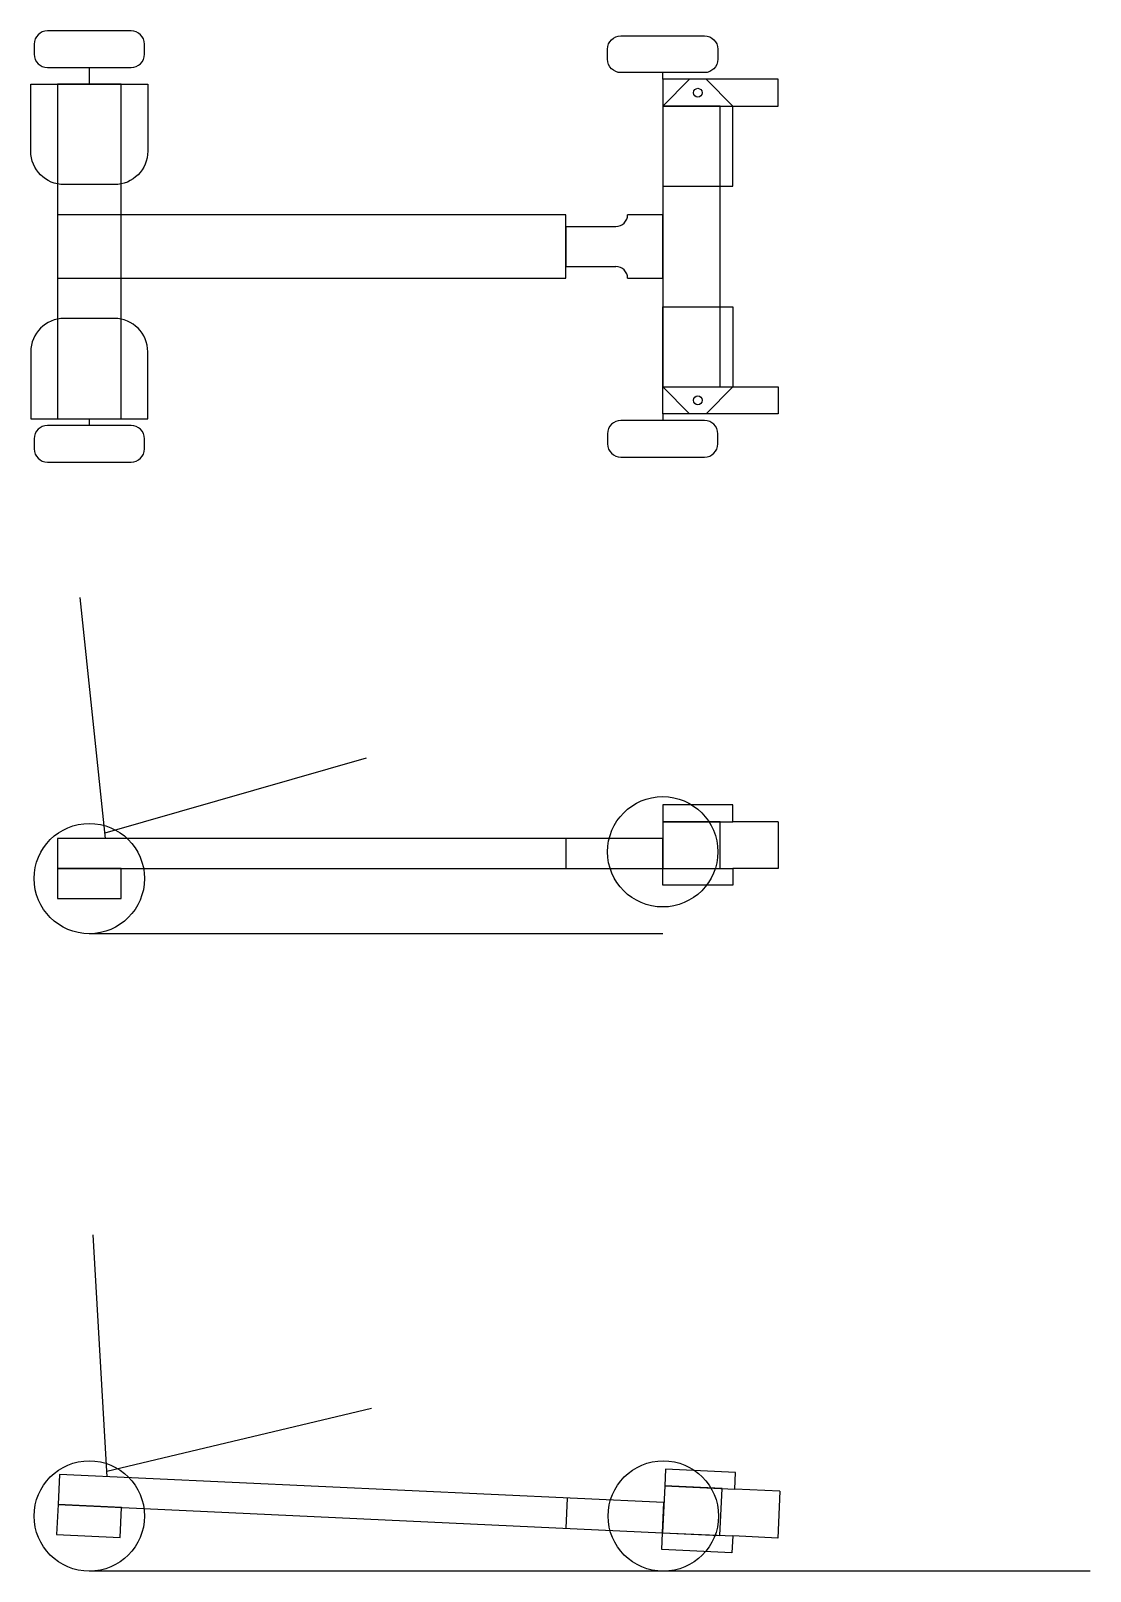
# Model space of a CAD drawing. Header units: millimetres. Extents: x 1207 to 16421, y -1609 to 10563.
# Drawn here: x 1207 to 2791, y -413 to 1891 of the extents above; entities that cross this region are included whole.
import ezdxf

# ---------------------------------------------------------------- set-up
doc = ezdxf.new("R2010")
doc.units = ezdxf.units.MM

msp = doc.modelspace()

# ---------------------------------------------------------------- linework, layer by layer
for p, q in [((1294.091, 1835.596), (1294.091, 1810.596)), ((2151.591, 1818.096), (2151.591, 1828.096)), ((2006.591, 1598.096), (2006.591, 1538.096)), ((2006.591, 1598.096), (2081.591, 1598.096)), ((2006.591, 1538.096), (2081.591, 1538.096)), ((2151.591, 1318.096), (2151.591, 1308.096)), ((1294.091, 1310.596), (1294.091, 1300.596)), ((1318.162, 683.058), (1280.325, 1043.058)), ((1708.162, 803.058), (1317.329, 690.988)), ((2256.591, 733.058), (2151.591, 733.058)), ((2151.591, 733.058), (2151.591, 708.058)), ((2256.591, 708.058), (2256.591, 733.058)), ((2151.591, 708.058), (2256.591, 708.058)), ((2324.091, 708.058), (2256.591, 708.058)), ((2324.091, 708.058), (2324.091, 638.058)), ((2006.591, 683.058), (2006.591, 638.058)), ((2151.591, 638.058), (2256.591, 638.058)), ((2151.591, 613.058), (2151.591, 638.058)), ((2256.591, 638.058), (2256.591, 613.058)), ((2324.091, 638.058), (2256.591, 638.058)), ((2256.591, 613.058), (2151.591, 613.058)), ((2151.591, 540.558), (1294.091, 540.558)), ((1320.932, -271.229), (1299.91, 90.143)), ((1716.1, -169.532), (1320.469, -263.268)), ((2155.785, -260.118), (2154.62, -285.091)), ((2260.671, -265.011), (2155.785, -260.118)), ((2259.506, -289.983), (2260.671, -265.011)), ((2154.62, -285.091), (2259.506, -289.983)), ((2326.933, -293.129), (2259.506, -289.983)), ((2326.933, -293.129), (2323.671, -363.053)), ((2008.613, -303.307), (2006.516, -348.258)), ((2150.193, -379.988), (2151.358, -355.015)), ((2151.358, -355.015), (2256.244, -359.907)), ((2256.244, -359.907), (2255.079, -384.88)), ((2323.671, -363.053), (2256.244, -359.907)), ((2255.079, -384.88), (2150.193, -379.988)), ((2790.924, -412.542), (1294.091, -412.542))]:
    msp.add_line(p, q)
for points in [[(1231.591, 1835.596), (1356.591, 1835.596, 0.41421356), (1376.591, 1855.596), (1376.591, 1870.596, 0.41421356), (1356.591, 1890.596), (1231.591, 1890.596, 0.41421356), (1211.591, 1870.596), (1211.591, 1855.596, 0.41421356)], [(2089.091, 1883.096), (2214.091, 1883.096, -0.41421356), (2234.091, 1863.096), (2234.091, 1848.096, -0.41421356), (2214.091, 1828.096), (2089.091, 1828.096, -0.41421356), (2069.091, 1848.096), (2069.091, 1863.096, -0.41421356)], [(1206.591, 1810.596), (1381.591, 1810.596), (1381.591, 1710.596, -0.41421356), (1331.591, 1660.596), (1256.591, 1660.596, -0.41421356), (1206.591, 1710.596)], [(1206.591, 1310.596), (1381.591, 1310.596), (1381.591, 1410.596, 0.41421356), (1331.591, 1460.596), (1256.591, 1460.596, 0.41421356), (1206.591, 1410.596)], [(1231.591, 1245.596), (1356.591, 1245.596, 0.41421356), (1376.591, 1265.596), (1376.591, 1280.596, 0.41421356), (1356.591, 1300.596), (1231.591, 1300.596, 0.41421356), (1211.591, 1280.596), (1211.591, 1265.596, 0.41421356)], [(2089.091, 1253.096), (2214.091, 1253.096, 0.41421356), (2234.091, 1273.096), (2234.091, 1288.096, 0.41421356), (2214.091, 1308.096), (2089.091, 1308.096, 0.41421356), (2069.091, 1288.096), (2069.091, 1273.096, 0.41421356)]]:
    msp.add_lwpolyline(points, format="xyb", close=True)
for points in [[(1246.591, 1310.596), (1341.591, 1310.596), (1341.591, 1810.596), (1246.591, 1810.596)], [(2151.591, 1658.096), (2256.591, 1658.096), (2256.591, 1778.096), (2216.591, 1818.096), (2191.591, 1818.096), (2151.591, 1778.096)], [(2151.591, 1778.096), (2324.091, 1778.096), (2324.091, 1818.096), (2151.591, 1818.096)], [(2151.591, 1358.096), (2237.591, 1358.096), (2237.591, 1778.096), (2151.591, 1778.096)], [(1246.591, 1520.596), (2006.591, 1520.596), (2006.591, 1615.596), (1246.591, 1615.596)], [(2151.591, 1478.096), (2256.591, 1478.096), (2256.591, 1358.096), (2216.591, 1318.096), (2191.591, 1318.096), (2151.591, 1358.096)], [(2151.591, 1358.096), (2324.091, 1358.096), (2324.091, 1318.096), (2151.591, 1318.096)], [(2151.591, 638.058), (2237.591, 638.058), (2237.591, 708.058), (2151.591, 708.058)], [(1246.591, 638.058), (2151.591, 638.058), (2151.591, 683.058), (1246.591, 683.058)], [(1246.591, 593.058), (1341.591, 593.058), (1341.591, 638.058), (1246.591, 638.058)], [(1247.341, -312.845), (2151.358, -355.015), (2153.455, -310.064), (1249.438, -267.894)], [(2151.358, -355.015), (2237.265, -359.022), (2240.527, -289.098), (2154.62, -285.091)], [(1245.244, -357.796), (1340.141, -362.223), (1342.238, -317.272), (1247.341, -312.845)]]:
    msp.add_lwpolyline(points, close=True)
msp.add_lwpolyline([(2099.091, 1520.596), (2151.591, 1520.596), (2151.591, 1615.596), (2099.091, 1615.596)])
for centre, radius in [((2204.091, 1798.096), 6.5), ((2204.091, 1338.096), 6.5), ((2151.591, 663.058), 82.5), ((1294.091, 623.058), 82.5), ((1294.091, -330.042), 82.5), ((2152.523, -330.042), 82.5)]:
    msp.add_circle(centre, radius)
for centre, start, end in [((2081.591, 1615.596), 270, 0), ((2081.591, 1520.596), 0, 90)]:
    msp.add_arc(centre, 17.5, start, end)

doc.saveas('drawing.dxf')
